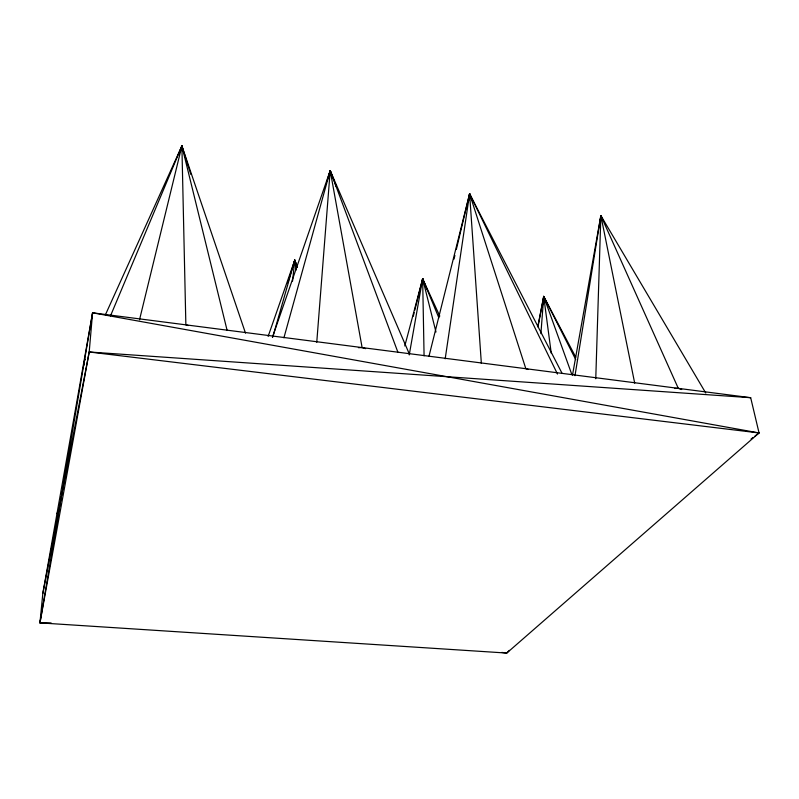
<?xml version="1.0" encoding="UTF-8"?>
<svg xmlns="http://www.w3.org/2000/svg" width="799" height="799" viewBox="0 0 799 799"><rect width="100%" height="100%" fill="white"/><g stroke="black" fill="none" stroke-linecap="round" stroke-linejoin="round"><path stroke-width="1.2" d="M422.591 281.278L422.651 278.791L439.8 316.114M595.764 378.756L600.858 215.61L705.787 393.058M330.087 173.093L330.207 170.606L409.537 354.456M540.903 333.692L543.72 296.449L575.729 357.093M316.754 342.312L330.207 170.606L334.162 181.083M181.683 148.414L181.892 145.937L245.503 333.143M51.136 622.95L39.95 622.88L89.198 351.989L92.584 312.818L750.68 397.702L759.05 432.948L506.776 653.063L39.95 622.88L42.826 593.457L92.584 312.818L759.05 432.948L755.085 435.954M292.544 281.118L294.771 260.144L297.458 267.106M600.049 223.051L600.858 215.61L603.595 221.223M542.651 305.098L543.72 296.449L575.749 359.64M445.193 358.811L469.602 193.787L562.007 373.223M468.494 201.188L469.602 193.787L557.482 374.042M421.872 283.715L422.651 278.791L438.881 317.852M574.99 375.69L600.858 215.61L678.301 388.364L681.727 389.512M39.95 622.88L92.584 312.818M409.238 354.926L422.651 278.791L426.806 289.208M572.503 375.101L600.858 215.61L601.647 217.977M537.957 326.971L543.72 296.449L547.275 304.419M42.826 593.457L89.198 351.989L750.68 397.702M329.258 175.5L330.207 170.606L397.922 352.299M537.957 325.822L543.72 296.449L571.894 374.671M294.042 263.81L294.771 260.144L296.819 266.027M454.032 259.076L454.891 255.44M456.339 249.398L469.602 193.787L473.078 201.787M181.303 148.354L181.892 145.937L190.851 174.402M139.515 319.78L181.892 145.937L227.046 330.117M413.283 316.264L414.192 312.639M414.791 310.222L422.651 278.791L423.31 281.188M428.943 356.424L469.602 193.787L525.832 368.699L528.209 369.458M404.793 345.957L422.651 278.791L435.974 332.024M283.915 337.827L330.207 170.606L331.445 175.42M272.829 336.928L294.771 260.144L297.018 267.246M326.941 181.343L330.207 170.606L362.117 347.585L365.612 348.644M287.81 282.736L294.771 260.144L296.219 266.187M272.409 337.328L330.207 170.606L330.476 173.083M268.124 336.409L294.771 260.144L296.059 270.032M178.826 154.087L181.892 145.937L182.931 150.821M110.482 315.905L181.892 145.937L182.072 148.424M56.969 513.687L57.947 511.4M85.293 359.23L83.745 362.636L84.474 364.923M105.328 314.986L181.892 145.937L185.867 324.853L188.254 325.543M509.353 650.356L506.776 653.063L501.842 652.423M751.12 438.951L753.097 437.452M674.566 388.454L678.301 388.364M358.401 347.665L362.117 347.585M89.198 351.989L759.05 432.948M335.031 183.41L336.349 186.896M544.818 300.015L543.72 296.449L543.72 298.946M470.671 197.373L469.602 193.787L481.358 363.455M600.898 218.107L600.858 215.61L634.696 383.18M600.858 215.61L601.277 218.067M544.089 298.916L543.72 296.449L551.24 353.208M422.961 281.268L422.651 278.791L424.079 355.855"/></g></svg>
